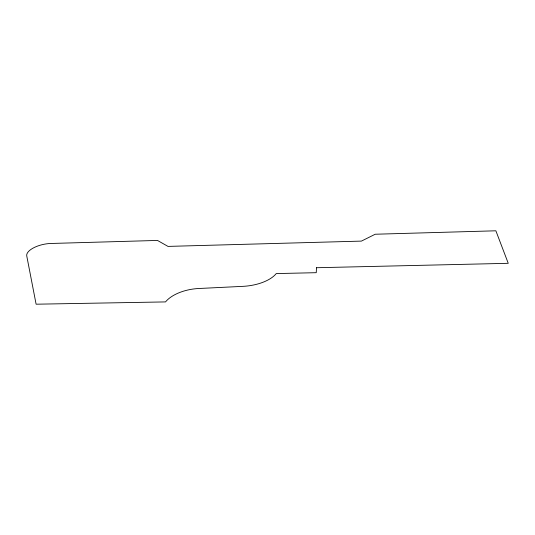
<?xml version="1.0" encoding="UTF-8"?>
<svg xmlns="http://www.w3.org/2000/svg" width="535" height="535" viewBox="0 0 535 535"><rect width="100%" height="100%" fill="white"/><g stroke="black" fill="none" stroke-linecap="round" stroke-linejoin="round"><path stroke-width="0.8" d="M316.519 267.727L316.232 272.689L276.241 273.579A34.213 16.705 -5.8 0 1 242.897 286.352L198.739 288.505A33.05 17.227 -8.3 0 0 165.529 301.914L36.106 304.201L26.75 255.911A18.511 7.771 -12.4 0 1 50.771 243.478L157.484 240.442L167.997 246.401L361.419 241.104L375.216 234.236L495.871 230.799L508.25 263.314L316.519 267.727"/></g></svg>
